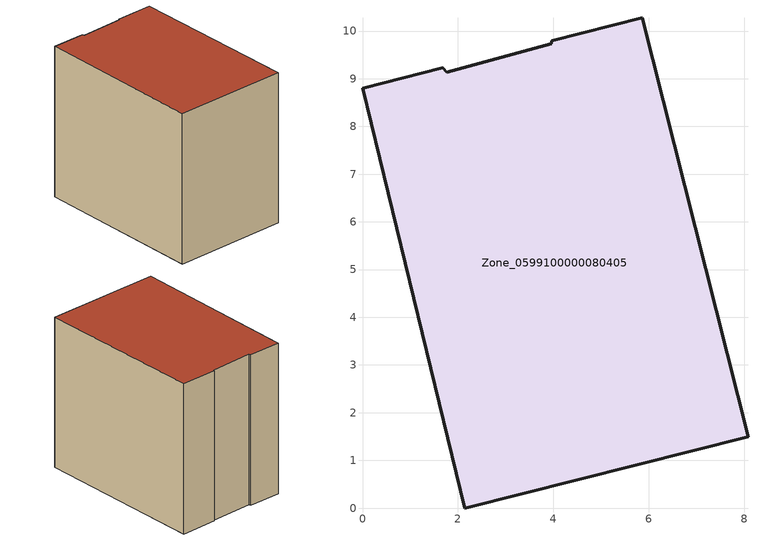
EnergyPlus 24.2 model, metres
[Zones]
Zone_0599100000080405
 floor ground (C_G): 3.97,9.8 5.86,10.28 8.08,1.49 2.14,0 0,8.8 1.68,9.23 1.76,9.14 3.96,9.73 z0
 wall outside (C_F): 2.14,0 8.08,1.49 5.86,10.28 3.97,9.8 3.96,9.73 1.76,9.14 1.68,9.23 0,8.8 2.14,0 z0:8.08
 roof outside (C_R): 5.86,10.28 3.97,9.8 3.96,9.73 1.76,9.14 1.68,9.23 0,8.8 2.14,0 8.08,1.49 z8.08
[BUILDING]
Pand.0599100000080405: North Axis=0; Terrain=City; Loads Convergence Tolerance Value=0.04; Temperature Convergence Tolerance Value=0.4; Solar Distribution=FullExterior; Maximum Number of Warmup Days=25; Minimum Number of Warmup Days=1
[Site:Location]
Rotterdam.The.Hague.AP_ZH_NLD Design_Conditions: Latitude=51.96; Longitude=4.45; Time Zone=1; Elevation=-4.5
[SITE:GROUNDTEMPERATURE:BUILDINGSURFACE]
18, 18, 18, 18, 18, 18, 18, 18, 18, 18, 18, 18
[MATERIAL] Thermal Absorptance=0.9; Solar Absorptance=0.7; Visible Absorptance=0.7
Name | Roughness | Thickness | Conductivity | Density | Specific Heat
G.TI.1965-1974 | MediumSmooth | 0.15 | 0.882353 | 540 | 1210
F.TI.1965-1974 | Rough | 0.3 | 0.697674 | 1920 | 840
R.TI.1965-1974 | MediumRough | 0.2 | 0.232558 | 1500 | 1000
[CONSTRUCTION]
C_G: G.TI.1965-1974
C_F: F.TI.1965-1974
C_R: R.TI.1965-1974
[ZONE]
Zone_0599100000080405: Type=1; Multiplier=1; Ceiling Height=Autocalculate; Volume=Autocalculate; Floor Area=autocalculate; Part of Total Floor Area=Yes
[ZONEINFILTRATION:DESIGNFLOWRATE]
Infil_Zone_0599100000080405: Zone or ZoneList or Space or SpaceList=Zone_0599100000080405; Schedule=AlwaysOn; Design Flow Rate Calculation Method=Flow/Area; Flow Rate per Floor Area=0.003; Constant Term Coefficient=1; Temperature Term Coefficient=0; Velocity Term Coefficient=0; Velocity Squared Term Coefficient=0
[HVACTEMPLATE:ZONE:IDEALLOADSAIRSYSTEM]
Zone_0599100000080405: Maximum Heating Supply Air Temperature=50; Minimum Cooling Supply Air Temperature=13; Maximum Heating Supply Air Humidity Ratio=0.0156; Minimum Cooling Supply Air Humidity Ratio=0.0077; Heating Limit=NoLimit; Cooling Limit=NoLimit; Dehumidification Control Type=ConstantSensibleHeatRatio; Cooling Sensible Heat Ratio=0.7; Dehumidification Setpoint=60; Humidification Control Type=None; Humidification Setpoint=30; Outdoor Air Method=None; Outdoor Air Flow Rate per Person=0.00944; Outdoor Air Flow Rate per Zone Floor Area=0; Outdoor Air Flow Rate per Zone=0; Demand Controlled Ventilation Type=None; Outdoor Air Economizer Type=NoEconomizer; Heat Recovery Type=None; Sensible Heat Recovery Effectiveness=0.7; Latent Heat Recovery Effectiveness=0.65
[ZONECONTROL:THERMOSTAT]
ThermostatControl_Zone_0599100000080405: Zone or ZoneList=Zone_0599100000080405; Control Type Schedule=DualSetpointControlType; Control 1=Thermostat_Zone_0599100000080405; Temperature Difference Between Cutout And Setpoint=0
[THERMOSTATSETPOINT:DUALSETPOINT]
Thermostat_Zone_0599100000080405: Heating Setpoint Temperature Schedule=HeatingSetpoint_Zone_0599100000080405; Cooling Setpoint Temperature Schedule=CoolingSetpoint_Zone_0599100000080405
[SCHEDULE:COMPACT]
HeatingSetpoint_Zone_0599100000080405: Through: 12/31, For: AllDays, Until: 24:00, 21
CoolingSetpoint_Zone_0599100000080405: Through: 12/31, For: AllDays, Until: 24:00, 24
DualSetpointControlType: Through: 12/31, For: AllDays, Until: 24:00, 4
AlwaysOn: Through: 12/31, For: AllDays, Until: 24:00, 1
